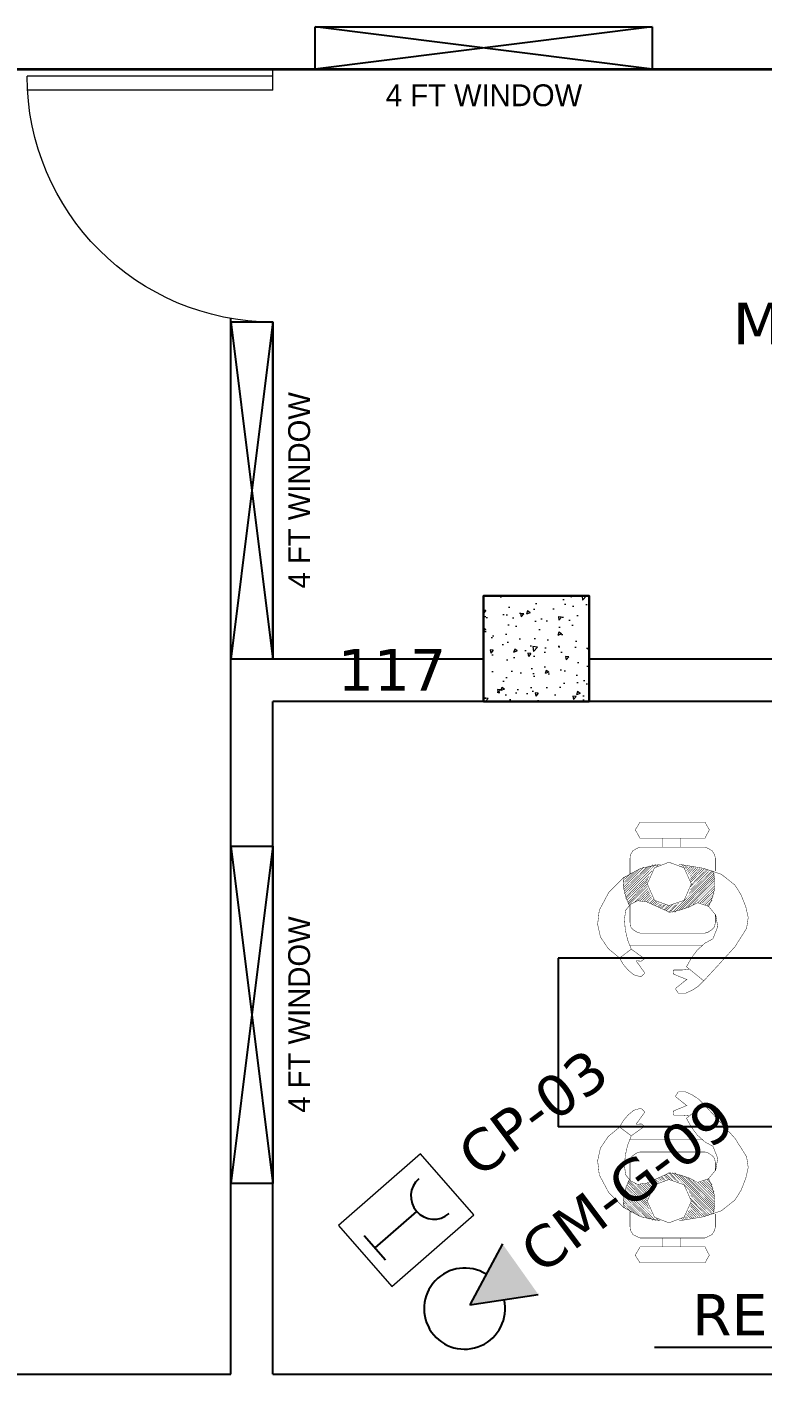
# Model space of a CAD drawing. Header units: inches. Extents: x -217 to 2701, y -906 to 3312.
# Drawn here: x 178 to 282.6, y 1929.2 to 2121 of the extents above; entities that cross this region are included whole.
import ezdxf

# ---------------------------------------------------------------- set-up
doc = ezdxf.new("R2010")
doc.units = ezdxf.units.IN
doc.header["$MEASUREMENT"] = 0
doc.layers.get('0').update_dxf_attribs({"color": 8, "linetype": 'CONTINUOUS'})
doc.layers.add('AR. COLUMN', color=160, linetype='CONTINUOUS', lineweight=30)
doc.layers.add('AR. R.C.C HATCH', color=253, linetype='CONTINUOUS', lineweight=9)
for name, color, linetype in [('COLUMN', 8, 'CONTINUOUS'), ('COLUMN HATCH', 8, 'CONTINUOUS'), ('MAA - CCTV - ZAI', 8, 'CONTINUOUS'), ('MAA-PP.1', 8, 'CONTINUOUS'), ('TEXT', 8, 'CONTINUOUS'), ('WALL', 7, 'CONTINUOUS'), ('WINDOOW', 8, 'CONTINUOUS')]:
    doc.layers.add(name, color=color, linetype=linetype)
doc.styles.add('H St Bt', font='stylu.ttf')
doc.styles.add('VERDANA', font='verdana.ttf')

# ---------------------------------------------------------------- blocks, each defined once
blk = doc.blocks.new('D1')
at = {"layer": 'WINDOOW', "color": 0, "lineweight": 0}
for p, q in [((2995.31, -11647.76), (2960.36, -11647.76)), ((2995.31, -11647.76), (2995.31, -11650.76)), ((2995.31, -11649.76), (2960.31, -11649.76))]:
    blk.add_line(p, q, dxfattribs=at)
blk.add_arc((2995.31, -11649.76), 35, 90, 180, dxfattribs=at)
blk = doc.blocks.new('*U444')
at = {"layer": 'WALL', "color": 0}
for p, q in [((60520.06, 48188.77), (60526.06, 48188.77)), ((60520.06, 48140.77), (60520.06, 48188.77)), ((60526.06, 48188.77), (60520.06, 48140.77)), ((60520.06, 48188.77), (60526.06, 48140.77)), ((60526.06, 48188.77), (60526.06, 48140.77)), ((60526.06, 48140.77), (60520.06, 48140.77))]:
    blk.add_line(p, q, dxfattribs=at)
at = {"layer": 'TEXT', "lineweight": 0, "style": 'H St Bt'}
blk.add_text('4 FT WINDOW', height=3.1104, rotation=90, dxfattribs=at).set_placement((60531.34, 48150.84))
blk = doc.blocks.new('*U475')
at = {"layer": 'WALL', "color": 0}
for p, q in [((60520.06, 48188.77), (60526.06, 48188.77)), ((60520.06, 48140.77), (60520.06, 48188.77)), ((60526.06, 48188.77), (60520.06, 48140.77)), ((60520.06, 48188.77), (60526.06, 48140.77)), ((60526.06, 48188.77), (60526.06, 48140.77)), ((60526.06, 48140.77), (60520.06, 48140.77))]:
    blk.add_line(p, q, dxfattribs=at)
at = {"layer": 'TEXT', "lineweight": 0, "style": 'H St Bt'}
blk.add_text('4 FT WINDOW', height=3.1104, rotation=90, dxfattribs=at).set_placement((60531.34, 48150.84))
blk = doc.blocks.new('*U477')
at = {"layer": 'WALL', "color": 0}
for p, q in [((60520.06, 48188.77), (60526.06, 48188.77)), ((60520.06, 48140.77), (60520.06, 48188.77)), ((60526.06, 48188.77), (60520.06, 48140.77)), ((60520.06, 48188.77), (60526.06, 48140.77)), ((60526.06, 48188.77), (60526.06, 48140.77)), ((60526.06, 48140.77), (60520.06, 48140.77))]:
    blk.add_line(p, q, dxfattribs=at)
at = {"layer": 'TEXT', "lineweight": 0, "style": 'H St Bt'}
blk.add_text('4 FT WINDOW', height=3.1104, rotation=90, dxfattribs=at).set_placement((60531.34, 48150.84))
blk = doc.blocks.new('*U486')
at = {"layer": 'MAA - CCTV - ZAI'}
blk.add_hatch(color=0, dxfattribs=at).paths.add_polyline_path([(-0.65, 0), (-9.48, -4.42), (-9.48, 4.42)])
at = {"layer": 'MAA - CCTV - ZAI', "color": 0}
for p, q in [((-0.65, 0), (-9.48, 4.42)), ((-9.48, -4.42), (-0.65, 0))]:
    blk.add_line(p, q, dxfattribs=at)
blk.add_arc((0.24, 0), 5.77, 202.6408, 157.3592, dxfattribs=at)
blk = doc.blocks.new('CP')
at = {"layer": 'MAA - CCTV - ZAI', "lineweight": 0}
blk.add_lwpolyline([(5.77, 0), (5.77, -15.5), (-5.77, -15.5), (-5.77, 0)], close=True, dxfattribs=at)
at = {"layer": 'MAA-PP.1', "color": 0}
for p, q in [((-2.3, -1.8), (2.3, -1.8)), ((0, -9.68), (0, -1.8))]:
    blk.add_line(p, q, dxfattribs=at)
at = {"layer": 'MAA-PP.1', "color": 0, "extrusion": (0, 0, -1)}
blk.add_ellipse((0, -12.97), major_axis=(2.32, 2.32), ratio=1, start_param=3.926991, end_param=7.068583, dxfattribs=at)
blk = doc.blocks.new('COLUMB 24X24')
at = {"lineweight": 18}
blk.add_wipeout([(600, 0), (600, 600), (0, 600), (0, 0)], dxfattribs=at)
at = {"layer": 'AR. R.C.C HATCH'}
h = blk.add_hatch(dxfattribs=at)
h.set_pattern_fill('AR-CONC', color=256, scale=30, style=0)
h.paths.add_polyline_path([(600, 600), (0, 600), (0, 0), (600, 0)])
at = {"layer": 'AR. COLUMN'}
blk.add_lwpolyline([(600, 0), (600, 600), (0, 600), (0, 0)], close=True, dxfattribs=at)

msp = doc.modelspace()

# ---------------------------------------------------------------- hatches: boundary and pattern name
at = {"layer": 'COLUMN HATCH', "linetype": 'Continuous'}
msp.add_hatch(color=256, dxfattribs=at).paths.add_polyline_path([(258, 2040), (243, 2040), (243, 2025), (258, 2025)])
at = {"layer": 'TEXT', "lineweight": 0}
msp.add_hatch(color=256, dxfattribs=at).paths.add_polyline_path([(258, 2040), (243, 2040), (243, 2025), (258, 2025)])

# ---------------------------------------------------------------- linework, layer by layer
at = {"layer": 'COLUMN', "linetype": 'Continuous'}
for p, q in [((445.99, 1988.44), (253.62, 1988.44)), ((253.62, 1988.44), (253.62, 1964.44)), ((445.99, 1964.44), (253.62, 1964.44))]:
    msp.add_line(p, q, dxfattribs=at)
msp.add_lwpolyline([(243, 2025), (258, 2025), (258, 2040), (243, 2040)], close=True, dxfattribs=at)
at = {"layer": 'COLUMN', "linetype": 'Continuous', "const_width": 0.0614}
for points in [[(265.27, 2007.8), (264.58, 2006.71), (265.27, 2005.52)], [(274.51, 2007.8), (265.27, 2007.8)], [(274.51, 2005.52), (275.13, 2006.71), (274.51, 2007.8)], [(265.27, 2004.26), (264.76, 2004.03), (264.25, 2003.75), (263.9, 2003.18), (263.84, 2002.67)], [(265.27, 2005.52), (274.51, 2005.52)], [(265.27, 2004.26), (274.51, 2004.26)], [(268.52, 2005.52), (268.52, 2004.26)], [(271.08, 2004.26), (271.08, 2005.52)], [(275.99, 2002.67), (275.88, 2003.18), (275.53, 2003.75), (275.02, 2004.03), (274.51, 2004.26)], [(263.84, 2000.44), (263.84, 2002.67)], [(266.3, 1999.02), (267.32, 1996.68), (269.38, 1995.94), (271.54, 1996.68), (272.57, 1999.02), (271.54, 2001.3), (269.38, 2002.1), (267.32, 2001.3), (266.3, 1999.02)], [(275.99, 2002.67), (275.99, 2000.84)], [(268.18, 2001.81), (265.38, 2001.24), (262.87, 1999.87), (260.82, 1997.82), (259.46, 1995.26)], [(262.87, 1998.5), (265.78, 2001.41)], [(262.87, 1998.85), (265.27, 2001.19)], [(262.87, 1999.13), (264.76, 2000.96)], [(262.87, 1999.47), (264.07, 2000.61)], [(262.99, 1999.99), (262.87, 1998.62), (263.22, 1997.2), (263.67, 1996.05)], [(262.99, 1998.28), (266.3, 2001.47)], [(262.99, 1999.87), (263.22, 2000.1)], [(263.05, 1997.65), (267.09, 2001.76)], [(263.05, 1997.99), (266.64, 2001.58)], [(263.16, 1997.42), (267.49, 2001.81)], [(263.22, 1997.14), (266.98, 2000.9)], [(263.22, 1996.91), (266.58, 2000.1)], [(267.61, 2001.47), (267.95, 2001.81)], [(269.89, 1994.97), (275.7, 2000.84)], [(270.23, 1994.97), (275.82, 2000.56)], [(270.74, 1995.2), (275.88, 2000.33)], [(275.65, 1991.21), (274.51, 1990.58), (273.42, 1989.61), (272.57, 1988.47), (271.88, 1987.22), (274.34, 1985.22), (276.5, 1987.56), (278.78, 1990.07), (280.44, 1992.69), (280.67, 1994.23), (280.32, 1995.77), (279.64, 1997.48), (278.78, 1998.85), (276.84, 2000.39), (274.28, 2001.24), (270.86, 2001.81)], [(271.08, 1995.31), (275.88, 2000.05)], [(271.2, 2001.47), (271.37, 2001.7)], [(271.43, 2001.41), (271.6, 2001.7)], [(271.6, 2001.24), (271.88, 2001.58)], [(271.77, 2001.19), (272.11, 2001.47)], [(271.88, 2000.9), (272.46, 2001.47)], [(272.05, 2000.73), (272.74, 2001.47)], [(272.11, 2000.44), (272.97, 2001.41)], [(272.23, 1997.65), (275.53, 2000.9)], [(272.28, 2000.33), (273.25, 2001.3)], [(272.4, 2000.1), (273.48, 2001.24)], [(272.46, 1999.76), (273.82, 2001.24)], [(272.46, 1999.53), (274.11, 2001.19)], [(272.46, 1999.25), (274.45, 2001.19)], [(272.46, 1998.62), (274.96, 2001.07)], [(272.46, 1998.16), (275.19, 2000.96)], [(272.57, 1998.9), (274.68, 2001.07)], [(275.02, 1995.77), (275.53, 1996.97), (275.88, 1998.28), (275.88, 1999.53), (275.7, 2000.84)], [(263.39, 1996.68), (266.41, 1999.7)], [(263.5, 1996.34), (266.3, 1999.36)], [(263.56, 1996.17), (266.3, 1999.02)], [(263.67, 1996.05), (266.3, 1998.68)], [(264.53, 1996.45), (266.41, 1998.39)], [(271.6, 1995.43), (275.88, 1999.76)], [(272.11, 1995.71), (275.88, 1999.47)], [(272.79, 1996.05), (275.88, 1999.13)], [(273.48, 1996.34), (275.88, 1998.73)], [(273.82, 1996.28), (275.88, 1998.39)], [(266.24, 1996.45), (264.93, 1996.62), (263.9, 1996.11), (263.22, 1995.26), (263.05, 1994)], [(264.93, 1996.62), (266.47, 1998.05)], [(265.27, 1996.62), (266.58, 1997.88)], [(265.61, 1996.62), (266.64, 1997.65)], [(265.9, 1996.57), (266.75, 1997.42)], [(266.13, 1996.45), (266.92, 1997.2)], [(266.24, 1996.45), (269.49, 1994.97), (270.86, 1995.26), (272.23, 1995.71), (273.48, 1996.34)], [(266.3, 1996.34), (266.98, 1997.02)], [(266.64, 1996.28), (267.26, 1996.91)], [(266.81, 1996.17), (267.32, 1996.68)], [(267.09, 1996.11), (267.61, 1996.62)], [(267.32, 1996.05), (267.67, 1996.45)], [(267.49, 1995.94), (267.95, 1996.34)], [(267.78, 1995.77), (268.18, 1996.17)], [(269.49, 1994.97), (270.74, 1996.28)], [(275.65, 1991.21), (276.33, 1992.92), (276.05, 1994.57), (275.02, 1995.82), (273.48, 1996.34)], [(274.11, 1996.28), (275.88, 1998.05)], [(274.28, 1996.11), (275.82, 1997.65)], [(274.51, 1996.05), (275.7, 1997.2)], [(274.79, 1995.94), (275.53, 1996.68)], [(259.46, 1995.26), (259.23, 1993.26), (259.63, 1991.44), (260.77, 1989.78), (262.36, 1988.47)], [(263.84, 1993.55), (263.84, 1996.05)], [(268.01, 1995.71), (268.35, 1996.11)], [(268.18, 1995.6), (268.69, 1996.05)], [(268.35, 1995.49), (268.86, 1996.05)], [(268.69, 1995.31), (269.2, 1995.94)], [(268.86, 1995.31), (269.49, 1995.94)], [(269.03, 1995.2), (269.89, 1996.05)], [(269.32, 1994.97), (270.34, 1996.05)], [(274.96, 1995.82), (275.19, 1996.11)], [(275.99, 1994.63), (275.99, 1993.55)], [(263.05, 1994), (263.16, 1992.52), (263.5, 1991.04), (264.02, 1989.73)], [(263.84, 1993.55), (263.9, 1992.92), (264.25, 1992.52), (264.76, 1992.18), (265.27, 1992.01)], [(274.51, 1992.01), (275.02, 1992.18), (275.53, 1992.52), (275.88, 1992.92), (275.99, 1993.55)], [(274.51, 1992.01), (265.27, 1992.01)], [(262.36, 1988.47), (264.02, 1989.73), (265.9, 1988.36)], [(263.73, 1990.29), (274.17, 1990.29)], [(262.36, 1988.47), (262.87, 1987.56), (263.56, 1986.76), (264.36, 1986.08), (265.38, 1985.79)], [(265.9, 1988.36), (265.44, 1988.02), (264.7, 1988.07)], [(265.96, 1986.31), (264.7, 1988.07)], [(270, 1986.19), (270.06, 1986.76)], [(270.06, 1986.76), (271.26, 1986.76)], [(271.26, 1986.76), (272.23, 1986.87)], [(265.38, 1985.79), (265.96, 1986.31)], [(271.9, 1985.41), (270, 1986.19)], [(271.98, 1985.47), (270.29, 1984.11)], [(274.34, 1985.22), (273.6, 1984.48), (272.72, 1983.9), (271.77, 1983.46), (270.7, 1983.46)], [(270.7, 1983.46), (270.29, 1984.11)], [(270.7, 1969.41), (270.29, 1968.76)], [(274.34, 1967.65), (273.6, 1968.39), (272.72, 1968.97), (271.77, 1969.41), (270.7, 1969.41)], [(271.9, 1967.46), (270, 1966.68)], [(271.98, 1967.4), (270.29, 1968.76)], [(275.65, 1961.66), (274.51, 1962.29), (273.42, 1963.26), (272.57, 1964.4), (271.88, 1965.65), (274.34, 1967.65), (276.5, 1965.31), (278.78, 1962.8), (280.44, 1960.18), (280.67, 1958.64), (280.32, 1957.1), (279.64, 1955.39), (278.78, 1954.02), (276.84, 1952.48), (274.28, 1951.63), (270.86, 1951.06)], [(262.36, 1964.4), (262.87, 1965.31), (263.56, 1966.11), (264.36, 1966.79), (265.38, 1967.08)], [(265.96, 1966.56), (264.7, 1964.8)], [(265.38, 1967.08), (265.96, 1966.56)], [(270, 1966.68), (270.06, 1966.11)], [(270.06, 1966.11), (271.26, 1966.11)], [(271.26, 1966.11), (272.23, 1966)], [(259.46, 1957.61), (259.23, 1959.61), (259.63, 1961.44), (260.77, 1963.09), (262.36, 1964.4)], [(262.36, 1964.4), (264.02, 1963.15), (265.9, 1964.51)], [(265.9, 1964.51), (265.44, 1964.85), (264.7, 1964.8)], [(263.05, 1958.87), (263.16, 1960.35), (263.5, 1961.83), (264.02, 1963.15)], [(263.73, 1962.58), (274.17, 1962.58)], [(275.65, 1961.66), (276.33, 1959.95), (276.05, 1958.3), (275.02, 1957.05), (273.48, 1956.53)], [(263.84, 1959.32), (263.9, 1959.95), (264.25, 1960.35), (264.76, 1960.69), (265.27, 1960.86)], [(274.51, 1960.86), (265.27, 1960.86)], [(274.51, 1960.86), (275.02, 1960.69), (275.53, 1960.35), (275.88, 1959.95), (275.99, 1959.32)], [(266.24, 1956.42), (264.93, 1956.25), (263.9, 1956.76), (263.22, 1957.61), (263.05, 1958.87)], [(263.84, 1959.32), (263.84, 1956.82)], [(266.24, 1956.42), (269.49, 1957.9), (270.86, 1957.61), (272.23, 1957.16), (273.48, 1956.53)], [(269.32, 1957.9), (270.34, 1956.82)], [(269.49, 1957.9), (270.74, 1956.59)], [(269.89, 1957.9), (275.7, 1952.03)], [(270.23, 1957.9), (275.82, 1952.31)], [(275.99, 1958.24), (275.99, 1959.32)], [(268.18, 1951.06), (265.38, 1951.63), (262.87, 1953), (260.82, 1955.05), (259.46, 1957.61)], [(262.99, 1952.88), (262.87, 1954.25), (263.22, 1955.68), (263.67, 1956.82)], [(263.22, 1955.96), (266.58, 1952.77)], [(263.39, 1956.19), (266.41, 1953.17)], [(263.5, 1956.53), (266.3, 1953.51)], [(263.56, 1956.7), (266.3, 1953.85)], [(263.67, 1956.82), (266.3, 1954.19)], [(264.53, 1956.42), (266.41, 1954.48)], [(264.93, 1956.25), (266.47, 1954.82)], [(265.27, 1956.25), (266.58, 1954.99)], [(265.61, 1956.25), (266.64, 1955.22)], [(265.9, 1956.3), (266.75, 1955.45)], [(266.13, 1956.42), (266.92, 1955.68)], [(266.3, 1953.85), (267.32, 1956.19), (269.38, 1956.93), (271.54, 1956.19), (272.57, 1953.85), (271.54, 1951.57), (269.38, 1950.77), (267.32, 1951.57), (266.3, 1953.85)], [(266.3, 1956.53), (266.98, 1955.85)], [(266.64, 1956.59), (267.26, 1955.96)], [(266.81, 1956.7), (267.32, 1956.19)], [(267.09, 1956.76), (267.61, 1956.25)], [(267.32, 1956.82), (267.67, 1956.42)], [(267.49, 1956.93), (267.95, 1956.53)], [(267.78, 1957.1), (268.18, 1956.7)], [(268.01, 1957.16), (268.35, 1956.76)], [(268.18, 1957.27), (268.69, 1956.82)], [(268.35, 1957.39), (268.86, 1956.82)], [(268.69, 1957.56), (269.2, 1956.93)], [(268.86, 1957.56), (269.49, 1956.93)], [(269.03, 1957.67), (269.89, 1956.82)], [(270.74, 1957.67), (275.88, 1952.54)], [(271.08, 1957.56), (275.88, 1952.82)], [(271.6, 1957.44), (275.88, 1953.11)], [(272.11, 1957.16), (275.88, 1953.4)], [(272.79, 1956.82), (275.88, 1953.74)], [(273.48, 1956.53), (275.88, 1954.14)], [(273.82, 1956.59), (275.88, 1954.48)], [(274.11, 1956.59), (275.88, 1954.82)], [(274.28, 1956.76), (275.82, 1955.22)], [(274.51, 1956.82), (275.7, 1955.68)], [(274.79, 1956.93), (275.53, 1956.19)], [(274.96, 1957.05), (275.19, 1956.76)], [(275.02, 1957.1), (275.53, 1955.9), (275.88, 1954.59), (275.88, 1953.34), (275.7, 1952.03)], [(262.87, 1954.37), (265.78, 1951.46)], [(262.87, 1954.02), (265.27, 1951.68)], [(262.99, 1954.59), (266.3, 1951.4)], [(263.05, 1955.22), (267.09, 1951.11)], [(263.05, 1954.88), (266.64, 1951.29)], [(263.16, 1955.45), (267.49, 1951.06)], [(263.22, 1955.73), (266.98, 1951.97)], [(272.23, 1955.22), (275.53, 1951.97)], [(272.46, 1954.71), (275.19, 1951.91)], [(272.46, 1954.25), (274.96, 1951.8)], [(272.57, 1953.97), (274.68, 1951.8)], [(262.87, 1953.74), (264.76, 1951.91)], [(262.87, 1953.4), (264.07, 1952.26)], [(262.99, 1953), (263.22, 1952.77)], [(263.84, 1952.43), (263.84, 1950.2)], [(272.05, 1952.14), (272.74, 1951.4)], [(272.11, 1952.43), (272.97, 1951.46)], [(272.28, 1952.54), (273.25, 1951.57)], [(272.4, 1952.77), (273.48, 1951.63)], [(272.46, 1953.62), (274.45, 1951.68)], [(272.46, 1953.34), (274.11, 1951.68)], [(272.46, 1953.11), (273.82, 1951.63)], [(265.27, 1948.61), (264.76, 1948.84), (264.25, 1949.12), (263.9, 1949.69), (263.84, 1950.2)], [(267.61, 1951.4), (267.95, 1951.06)], [(271.2, 1951.4), (271.37, 1951.17)], [(271.43, 1951.46), (271.6, 1951.17)], [(271.6, 1951.63), (271.88, 1951.29)], [(271.77, 1951.68), (272.11, 1951.4)], [(271.88, 1951.97), (272.46, 1951.4)], [(275.99, 1950.2), (275.88, 1949.69), (275.53, 1949.12), (275.02, 1948.84), (274.51, 1948.61)], [(275.99, 1950.2), (275.99, 1952.03)], [(265.27, 1948.61), (274.51, 1948.61)], [(268.52, 1947.35), (268.52, 1948.61)], [(271.08, 1948.61), (271.08, 1947.35)], [(265.27, 1945.07), (264.58, 1946.16), (265.27, 1947.35)], [(265.27, 1947.35), (274.51, 1947.35)], [(274.51, 1947.35), (275.13, 1946.16), (274.51, 1945.07)], [(274.51, 1945.07), (265.27, 1945.07)]]:
    msp.add_lwpolyline(points, dxfattribs=at)
at = {"layer": 'TEXT', "lineweight": 0}
msp.add_lwpolyline([(243, 2025), (258, 2025), (258, 2040), (243, 2040)], close=True, dxfattribs=at)
at = {"layer": 'WALL', "linetype": 'Continuous'}
for p, q in [((476, 2115), (87, 2115)), ((207, 1929.24), (207, 2079.52)), ((213, 2031), (213, 2079)), ((482, 2031), (213, 2031)), ((213, 1929.24), (213, 2025)), ((482, 2025), (213, 2025)), ((87, 1929.24), (207, 1929.24)), ((213, 1929.24), (476, 1929.24))]:
    msp.add_line(p, q, dxfattribs=at)
at = {"layer": 'WALL'}
msp.add_line((327.41, 1933.01), (267.31, 1933.01), dxfattribs=at)
at = {"layer": 'WINDOOW', "lineweight": 35}
msp.add_line((-15, 2115), (988, 2115), dxfattribs=at)

# ---------------------------------------------------------------- block references
at = {"layer": 'MAA - CCTV - ZAI', "lineweight": 0, "xscale": -0.9999999999999996, "rotation": 131.1284248278524}
msp.add_blockref('CP', (226.15, 1946.04), dxfattribs=at)
at = {"layer": 'MAA - CCTV - ZAI', "rotation": 215.3749562399562}
msp.add_blockref('*U486', (240.49, 1938.7), dxfattribs=at)
at = {"layer": 'WALL', "rotation": 270}
msp.add_blockref('*U475', (-47921.77, 62641.06), dxfattribs=at)
at = {"layer": 'WALL'}
for name, p in [('*U477', (-60313.06, -46109.77)), ('*U444', (-60313.06, -46184.39))]:
    msp.add_blockref(name, p, dxfattribs=at)
at = {"layer": 'WINDOOW', "lineweight": 0, "xscale": -1, "rotation": 180}
msp.add_blockref('D1', (-2782.31, -9535.76), dxfattribs=at)

# ---------------------------------------------------------------- texts
at = {"layer": 'TEXT', "lineweight": 0, "style": 'VERDANA'}
msp.add_text('MAN/ MATERIAL FLOW', height=5.9055, dxfattribs=at).set_placement((278.48, 2075.84))
at = {"layer": 'TEXT', "lineweight": 0, "insert": (229.94, 2029.49), "char_height": 5.906, "width": 5.1391, "attachment_point": 5, "style": 'VERDANA'}
msp.add_mtext('117', dxfattribs=at)
at = {"layer": 'TEXT', "char_height": 5.906, "width": 220.5147, "attachment_point": 5, "style": 'VERDANA'}
for s, insert, rotation in [('CP-03', (250.05, 1966.41), 36.6469), ('CM-G-09', (263.45, 1956.09), 36.7264)]:
    msp.add_mtext(s, dxfattribs=dict(at, insert=insert, rotation=rotation))
at = {"layer": 'TEXT', "insert": (297.24, 1937.64), "char_height": 5.906, "width": 145.1712, "attachment_point": 5, "style": 'VERDANA'}
msp.add_mtext('RELOCATED', dxfattribs=at)

# ---------------------------------------------------------------- next in the draw order: block references
at = {"layer": 'AR. COLUMN', "xscale": 0.02500000000000233, "yscale": 0.02500000000000233, "zscale": 0.02500000000000233, "rotation": 180}
msp.add_blockref('COLUMB 24X24', (258, 2040), dxfattribs=at)

doc.saveas('drawing.dxf')
